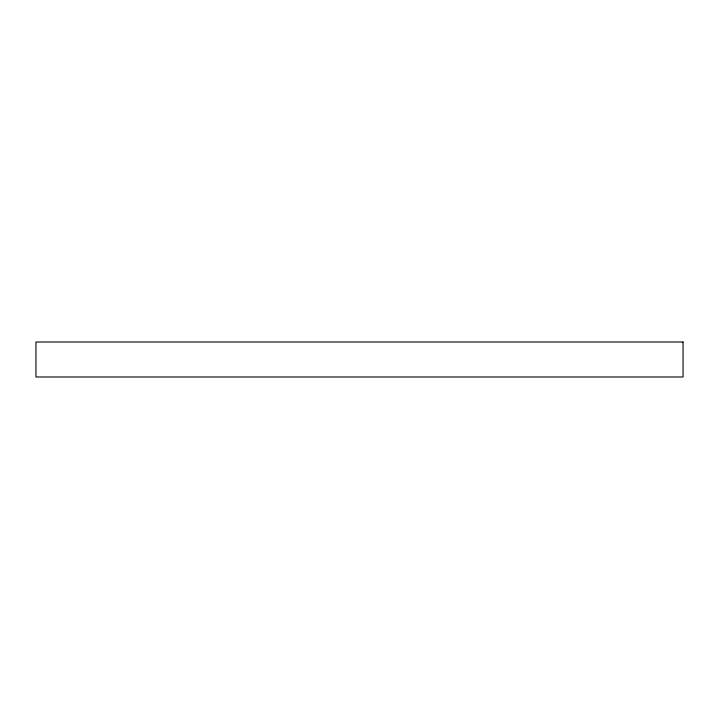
<?xml version="1.0" encoding="UTF-8"?>
<svg xmlns="http://www.w3.org/2000/svg" width="719" height="719" viewBox="0 0 719 719"><rect width="100%" height="100%" fill="white"/><g stroke="black" fill="none" stroke-linecap="round" stroke-linejoin="round"><path stroke-width="1.08" d="M683.05 342.01L35.95 342.01L35.95 376.99L683.05 376.99L683.05 342.01"/></g></svg>
